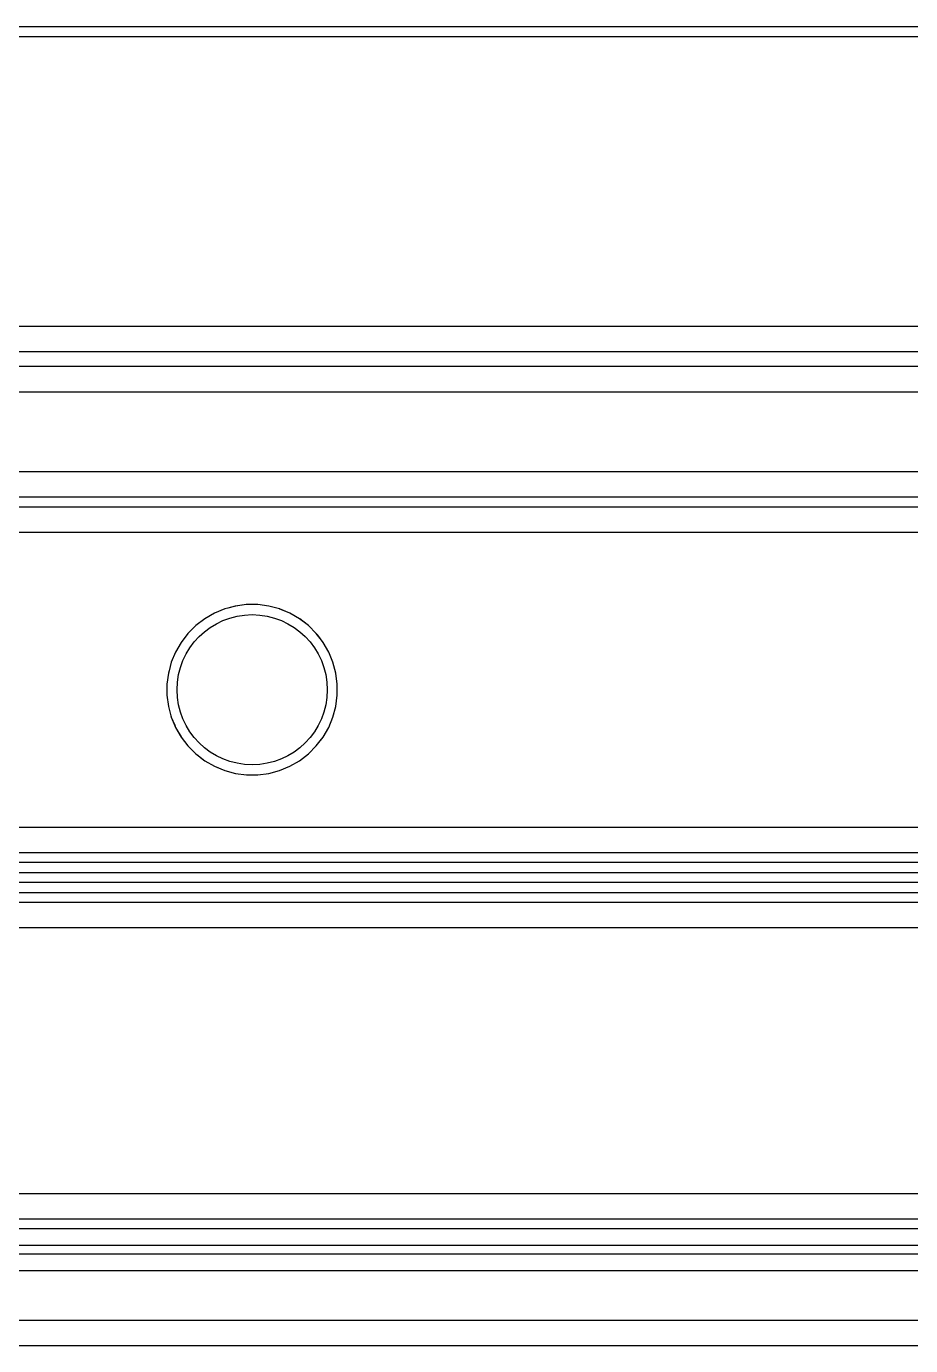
# Model space of a CAD drawing. Header units: millimetres. Extents: x 45 to 545, y -265 to -129.
# Drawn here: x 509.69 to 527.35, y -155.35 to -129 of the extents above; entities that cross this region are included whole.
import ezdxf

# ---------------------------------------------------------------- set-up
doc = ezdxf.new("R2010")
doc.units = ezdxf.units.MM
for name, color, linetype, true_color in [('B.Cu', 151, 'CONTINUOUS', 0x6fccdb), ('Edge.Cuts', 111, 'CONTINUOUS', 0x81ffbe), ('F.Cu', 241, 'CONTINUOUS', 0xe27299)]:
    doc.layers.add(name, color=color, linetype=linetype, true_color=true_color)

msp = doc.modelspace()

# ---------------------------------------------------------------- linework, layer by layer
at = {"layer": 'B.Cu', "linetype": 'CONTINUOUS'}
for p, q in [((477.564561, -129.2005), (541.996519, -129.2005)), ((534.219277, -134.99579), (478.157226, -134.99579)), ((487.1, -135.49629), (534.494205, -135.49629)), ((534.353041, -135.79629), (487.1, -135.79629)), ((487.035931, -136.29679), (533.761342, -136.29679)), ((533.889281, -137.8995), (492.11296, -137.8995)), ((492.02629, -138.4), (534.332412, -138.4)), ((534.332412, -138.6), (492.067711, -138.6)), ((492.326388, -139.1005), (533.889281, -139.1005)), ((513.652209, -140.636293), (513.446277, -140.721593)), ((513.652219, -140.63629), (513.652209, -140.636293)), ((513.713369, -140.619905), (513.652219, -140.63629)), ((513.867537, -140.578596), (513.713369, -140.619905)), ((513.86754, -140.578595), (513.867537, -140.578596)), ((513.867547, -140.578594), (513.86754, -140.578595)), ((514.088533, -140.549501), (513.867547, -140.578594)), ((514.088537, -140.5495), (514.088533, -140.549501)), ((514.088543, -140.5495), (514.088537, -140.5495)), ((514.311457, -140.5495), (514.088543, -140.5495)), ((514.311463, -140.5495), (514.311457, -140.5495)), ((514.311466, -140.549501), (514.311463, -140.5495)), ((514.532452, -140.578594), (514.311466, -140.549501)), ((514.532457, -140.578595), (514.532452, -140.578594)), ((514.532463, -140.578596), (514.532457, -140.578595)), ((514.747781, -140.63629), (514.532463, -140.578596)), ((514.747783, -140.636291), (514.747781, -140.63629)), ((514.74779, -140.636293), (514.747783, -140.636291)), ((514.953722, -140.721593), (514.74779, -140.636293)), ((513.07637, -140.968757), (512.918757, -141.12637)), ((513.076377, -140.968751), (513.07637, -140.968757)), ((513.253217, -140.833058), (513.076377, -140.968751)), ((513.253226, -140.833052), (513.253217, -140.833058)), ((513.446273, -140.721595), (513.253226, -140.833052)), ((513.446277, -140.721593), (513.446273, -140.721595)), ((514.953726, -140.721595), (514.953722, -140.721593)), ((515.146774, -140.833052), (514.953726, -140.721595)), ((515.14678, -140.833057), (515.146774, -140.833052)), ((515.146782, -140.833058), (515.14678, -140.833057)), ((515.323622, -140.968751), (515.146782, -140.833058)), ((515.323629, -140.968757), (515.323622, -140.968751)), ((515.481242, -141.12637), (515.323629, -140.968757)), ((512.918751, -141.126377), (512.783058, -141.303217)), ((512.918757, -141.12637), (512.918751, -141.126377)), ((515.481248, -141.126377), (515.481242, -141.12637)), ((515.508052, -141.161309), (515.481248, -141.126377)), ((515.616948, -141.303226), (515.508052, -141.161309)), ((512.671593, -141.496277), (512.586293, -141.702209)), ((512.671595, -141.496273), (512.671593, -141.496277)), ((512.783052, -141.303226), (512.671595, -141.496273)), ((512.783058, -141.303217), (512.783052, -141.303226)), ((515.728405, -141.496274), (515.616948, -141.303226)), ((515.81371, -141.702219), (515.728405, -141.496274)), ((512.58629, -141.702219), (512.541114, -141.870821)), ((512.586293, -141.702209), (512.58629, -141.702219)), ((515.871404, -141.917537), (515.81371, -141.702219)), ((512.528594, -141.917547), (512.499501, -142.138533)), ((512.528597, -141.917534), (512.528594, -141.917547)), ((512.541114, -141.870821), (512.528597, -141.917534)), ((515.9005, -142.138543), (515.871404, -141.917537)), ((512.499501, -142.138533), (512.4995, -142.138549)), ((512.4995, -142.138549), (512.4995, -142.36145)), ((515.9005, -142.361457), (515.9005, -142.138543)), ((512.4995, -142.36145), (512.499501, -142.361466)), ((512.499501, -142.361466), (512.528594, -142.582452)), ((515.871404, -142.582463), (515.9005, -142.361457)), ((512.528594, -142.582452), (512.528595, -142.582457)), ((512.528595, -142.582457), (512.528596, -142.582463)), ((512.528596, -142.582463), (512.58629, -142.79778)), ((512.58629, -142.79778), (512.586293, -142.79779)), ((512.586293, -142.79779), (512.645374, -142.940423)), ((515.728405, -143.003726), (515.81371, -142.797781)), ((515.81371, -142.797781), (515.871404, -142.582463)), ((512.645374, -142.940423), (512.671595, -143.003726)), ((512.671595, -143.003726), (512.783052, -143.196774)), ((515.616948, -143.196774), (515.728405, -143.003726)), ((512.783052, -143.196774), (512.783057, -143.19678)), ((512.783057, -143.19678), (512.783058, -143.196782)), ((512.783058, -143.196782), (512.918751, -143.373622)), ((515.481247, -143.373624), (515.616948, -143.196774)), ((512.918751, -143.373622), (512.918757, -143.373629)), ((512.918757, -143.373629), (513.07637, -143.531242)), ((513.07637, -143.531242), (513.076377, -143.531248)), ((513.076377, -143.531248), (513.119987, -143.564711)), ((513.119987, -143.564711), (513.253226, -143.666948)), ((515.146774, -143.666948), (515.323624, -143.531247)), ((515.323624, -143.531247), (515.481247, -143.373624)), ((513.253226, -143.666948), (513.446274, -143.778405)), ((513.446274, -143.778405), (513.652219, -143.86371)), ((513.652219, -143.86371), (513.867537, -143.921404)), ((514.532463, -143.921404), (514.747781, -143.86371)), ((514.747781, -143.86371), (514.953726, -143.778405)), ((514.953726, -143.778405), (515.146774, -143.666948)), ((513.867537, -143.921404), (514.088543, -143.9505)), ((514.088543, -143.9505), (514.08855, -143.9505)), ((514.08855, -143.9505), (514.31145, -143.9505)), ((514.31145, -143.9505), (514.311457, -143.9505)), ((514.311457, -143.9505), (514.532463, -143.921404)), ((531.699903, -144.9995), (479.700097, -144.9995)), ((532, -145.7), (479.4, -145.7)), ((479.441421, -145.5), (531.958578, -145.5)), ((477.62, -145.9), (534.332412, -145.9)), ((534.332412, -146.1), (477.62, -146.1)), ((479.35, -146.3), (531.95, -146.3)), ((531.908578, -146.5), (479.391421, -146.5)), ((479.650098, -147.0005), (531.649903, -147.0005)), ((537.383331, -152.3195), (498.240097, -152.3195)), ((497.981422, -152.82), (537.47, -152.82)), ((537.428578, -153.02), (497.94, -153.02)), ((497.860943, -153.5205), (537.169903, -153.5205))]:
    msp.add_line(p, q, dxfattribs=at)
at = {"layer": 'Edge.Cuts', "linetype": 'CONTINUOUS'}
msp.add_line((474.2, -129.000001), (542, -129), dxfattribs=at)
at = {"layer": 'Edge.Cuts'}
msp.add_circle((514.2, -142.25), 1.5, dxfattribs=at)
at = {"layer": 'F.Cu', "linetype": 'CONTINUOUS'}
for p, q in [((477.581303, -129.2005), (541.99479, -129.2005)), ((513.652199, -140.636297), (513.446272, -140.721595)), ((513.652222, -140.636288), (513.652199, -140.636297)), ((513.713369, -140.619905), (513.652222, -140.636288)), ((513.863949, -140.579557), (513.713369, -140.619905)), ((513.865732, -140.579021), (513.863949, -140.579557)), ((513.867536, -140.578595), (513.865732, -140.579021)), ((513.867568, -140.578591), (513.867536, -140.578595)), ((514.081509, -140.550425), (513.867568, -140.578591)), ((514.082415, -140.550253), (514.081509, -140.550425)), ((514.088535, -140.5495), (514.082415, -140.550253)), ((514.088537, -140.5495), (514.088535, -140.5495)), ((514.088543, -140.5495), (514.088537, -140.5495)), ((514.311457, -140.5495), (514.088543, -140.5495)), ((514.311463, -140.5495), (514.311457, -140.5495)), ((514.311654, -140.5495), (514.311463, -140.5495)), ((514.313335, -140.549747), (514.311654, -140.5495)), ((514.532447, -140.578593), (514.313335, -140.549747)), ((514.532452, -140.578594), (514.532447, -140.578593)), ((514.532457, -140.578595), (514.532452, -140.578594)), ((514.532463, -140.578596), (514.532457, -140.578595)), ((514.532465, -140.578596), (514.532463, -140.578596)), ((514.532467, -140.578597), (514.532465, -140.578596)), ((514.748015, -140.636352), (514.532467, -140.578597)), ((514.749536, -140.636956), (514.748015, -140.636352)), ((514.750016, -140.637138), (514.749536, -140.636956)), ((514.751833, -140.637968), (514.750016, -140.637138)), ((514.953722, -140.721593), (514.751833, -140.637968)), ((513.076361, -140.968765), (512.918765, -141.126361)), ((513.076369, -140.968758), (513.076361, -140.968765)), ((513.076379, -140.968749), (513.076369, -140.968758)), ((513.076395, -140.968736), (513.076379, -140.968749)), ((513.25321, -140.833062), (513.076395, -140.968736)), ((513.253212, -140.833061), (513.25321, -140.833062)), ((513.253237, -140.833044), (513.253212, -140.833061)), ((513.446272, -140.721595), (513.253237, -140.833044)), ((514.953726, -140.721595), (514.953722, -140.721593)), ((515.143589, -140.831212), (514.953726, -140.721595)), ((515.145486, -140.832233), (515.143589, -140.831212)), ((515.146873, -140.833067), (515.145486, -140.832233)), ((515.148754, -140.834571), (515.146873, -140.833067)), ((515.323603, -140.968736), (515.148754, -140.834571)), ((515.323612, -140.968743), (515.323603, -140.968736)), ((515.323622, -140.968751), (515.323612, -140.968743)), ((515.323629, -140.968757), (515.323622, -140.968751)), ((515.481242, -141.12637), (515.323629, -140.968757)), ((512.918736, -141.126395), (512.783062, -141.30321)), ((512.918749, -141.126379), (512.918736, -141.126395)), ((512.918758, -141.126369), (512.918749, -141.126379)), ((512.918765, -141.126361), (512.918758, -141.126369)), ((515.481248, -141.126377), (515.481242, -141.12637)), ((515.48125, -141.12638), (515.481248, -141.126377)), ((515.481254, -141.126384), (515.48125, -141.12638)), ((515.559386, -141.228208), (515.481254, -141.126384)), ((515.559387, -141.22821), (515.559386, -141.228208)), ((515.616948, -141.303226), (515.559387, -141.22821)), ((512.671595, -141.496272), (512.586297, -141.702199)), ((512.783044, -141.303237), (512.671595, -141.496272)), ((512.783061, -141.303212), (512.783044, -141.303237)), ((512.783062, -141.30321), (512.783061, -141.303212)), ((515.728405, -141.496274), (515.616948, -141.303226)), ((515.81371, -141.702219), (515.728405, -141.496274)), ((512.586288, -141.702222), (512.539972, -141.875082)), ((512.586297, -141.702199), (512.586288, -141.702222)), ((515.871404, -141.917537), (515.81371, -141.702219)), ((512.528592, -141.917556), (512.499503, -142.138516)), ((512.528593, -141.91755), (512.528592, -141.917556)), ((512.528598, -141.917528), (512.528593, -141.91755)), ((512.539972, -141.875082), (512.528598, -141.917528)), ((515.9005, -142.138543), (515.871404, -141.917537)), ((512.499503, -142.138516), (512.4995, -142.138541)), ((512.4995, -142.138541), (512.4995, -142.361457)), ((515.9005, -142.361457), (515.9005, -142.138543)), ((512.4995, -142.361457), (512.499503, -142.361482)), ((512.499503, -142.361482), (512.528593, -142.582447)), ((515.871404, -142.582463), (515.9005, -142.361457)), ((512.528593, -142.582447), (512.528597, -142.582467)), ((512.528597, -142.582467), (512.578708, -142.769485)), ((512.578708, -142.769485), (512.584791, -142.792185)), ((512.584791, -142.792185), (512.58629, -142.79778)), ((512.58629, -142.79778), (512.586293, -142.79779)), ((512.586293, -142.79779), (512.653233, -142.959397)), ((515.728405, -143.003726), (515.81371, -142.797781)), ((515.81371, -142.797781), (515.871404, -142.582463)), ((512.653233, -142.959397), (512.671595, -143.003726)), ((512.671595, -143.003726), (512.671597, -143.00373)), ((512.671597, -143.00373), (512.6716, -143.003736)), ((512.6716, -143.003736), (512.781212, -143.193589)), ((515.616948, -143.196774), (515.728405, -143.003726)), ((512.781212, -143.193589), (512.782233, -143.195486)), ((512.782233, -143.195486), (512.783067, -143.196873)), ((512.783067, -143.196873), (512.784571, -143.198754)), ((512.784571, -143.198754), (512.91862, -143.373452)), ((515.481247, -143.373624), (515.533704, -143.305261)), ((515.533704, -143.305261), (515.561159, -143.26948)), ((515.561159, -143.26948), (515.616948, -143.196774)), ((512.91862, -143.373452), (512.918751, -143.373622)), ((512.918751, -143.373622), (512.918757, -143.373629)), ((512.918757, -143.373629), (513.07637, -143.531242)), ((513.07637, -143.531242), (513.076377, -143.531248)), ((513.076377, -143.531248), (513.07638, -143.53125)), ((513.07638, -143.53125), (513.076384, -143.531254)), ((513.076384, -143.531254), (513.155788, -143.592182)), ((513.155788, -143.592182), (513.176817, -143.608318)), ((513.176817, -143.608318), (513.253226, -143.666948)), ((515.146774, -143.666948), (515.323624, -143.531247)), ((515.323624, -143.531247), (515.481247, -143.373624)), ((513.253226, -143.666948), (513.446274, -143.778405)), ((513.446274, -143.778405), (513.543782, -143.818794)), ((513.543782, -143.818794), (513.64014, -143.858707)), ((513.64014, -143.858707), (513.652219, -143.86371)), ((513.652219, -143.86371), (513.867537, -143.921404)), ((514.532463, -143.921404), (514.747781, -143.86371)), ((514.747781, -143.86371), (514.953726, -143.778405)), ((514.953726, -143.778405), (515.146774, -143.666948)), ((513.867537, -143.921404), (514.088543, -143.9505)), ((514.088543, -143.9505), (514.08855, -143.9505)), ((514.08855, -143.9505), (514.31145, -143.9505)), ((514.31145, -143.9505), (514.311457, -143.9505)), ((514.311457, -143.9505), (514.532463, -143.921404)), ((535.998541, -153.3495), (490.31733, -153.3495)), ((489.947107, -153.85), (535.9, -153.85)), ((535.692894, -154.85), (489.74, -154.85)), ((489.838541, -155.3505), (535.416388, -155.3505))]:
    msp.add_line(p, q, dxfattribs=at)

doc.saveas('drawing.dxf')
